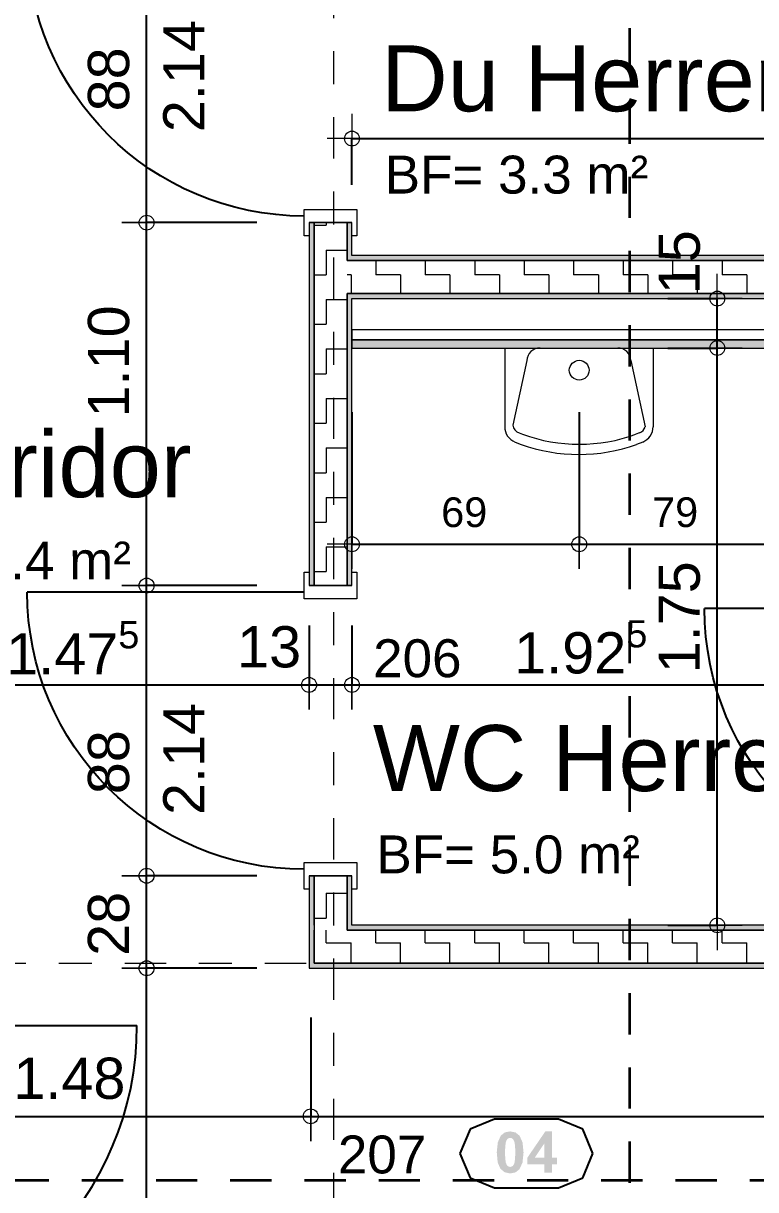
# Model space of a CAD drawing. Header units: metres. Extents: x -94.5 to -10.5, y 121.5 to 156.5.
# Drawn here: x -24.319 to -22.098, y 139.652 to 143.187 of the extents above; entities that cross this region are included whole.
import ezdxf

# ---------------------------------------------------------------- set-up
doc = ezdxf.new("R2010")
doc.units = ezdxf.units.M
doc.header["$PDMODE"] = 65
for name, pattern in [('AUSGEZOGEN', [0]), ('GETRENNT2_S10', [0.255, 0.125, -0.065, 0, -0.065]), ('STRICHLINIE_S4', [0.165, 0.125, -0.04])]:
    doc.linetypes.add(name, pattern=pattern)
doc.layers.add('XR$1$_3808', color=7, linetype='Continuous')
for name, color, linetype, lineweight in [('XR$1$Bauachsen_grob', 7, 'GETRENNT2_S10', 13), ('XR$1$Leichtbauwaende', 7, 'AUSGEZOGEN', 18), ('XR$1$Raumbezeichnung', 7, 'AUSGEZOGEN', 18), ('XR$1$Sanitaer_Apparate', 250, 'AUSGEZOGEN', 18), ('XR$1$Sanitaer_Vermassung', 250, 'AUSGEZOGEN', 18), ('XR$1$Schnittbegrenzung', 7, 'AUSGEZOGEN', 13), ('XR$1$Text_Werkplan_Ausfuehrung', 7, 'AUSGEZOGEN', 25), ('XR$1$Tuerblatt', 7, 'AUSGEZOGEN', 18), ('XR$1$Werkplan-_Ausfuehrungsmasse', 7, 'AUSGEZOGEN', 13)]:
    doc.layers.add(name, color=color, linetype=linetype, lineweight=lineweight)
doc.styles.add('ARIAL', font='ARIAL.TTF')
doc.dimstyles.new('_DIMSTYLE_10', dxfattribs={"dimtxt": 0.09, "dimasz": 0.15, "dimexe": 0, "dimexo": 0, "dimgap": 0.045, "dimtad": 2, "dimrnd": 0.005, "dimzin": 4, "dimdsep": 46, "dimtxsty": 'ARIAL', "dimblk1": 'ALL_ML_KREIS', "dimblk2": 'ALL_ML_KREIS', "dimsah": 1, "dimcen": 0, "dimclrd": 1, "dimclre": 1, "dimclrt": 1, "dimadec": 0, "dimazin": 0, "dimtfac": 1, "dimtdec": 0, "dimtix": 1, "dimtmove": 2, "dimatfit": 3, "dimfxl": 0, "dimtzin": 0, "dimlwd": 0, "dimlwe": -1, "dimarcsym": 0})
doc.dimstyles.new('_DIMSTYLE_12', dxfattribs={"dimtxt": 0.09, "dimasz": 0.15, "dimexe": 0, "dimexo": 0, "dimgap": 0.045, "dimtad": 2, "dimdec": 1, "dimlfac": 100, "dimrnd": 0.5, "dimzin": 4, "dimdsep": 46, "dimtxsty": 'ARIAL', "dimblk1": 'ALL_ML_KREIS', "dimblk2": 'ALL_ML_KREIS', "dimsah": 1, "dimcen": 0, "dimclrd": 1, "dimclre": 1, "dimclrt": 1, "dimadec": 0, "dimazin": 0, "dimtfac": 1, "dimtdec": 0, "dimtix": 1, "dimtmove": 2, "dimatfit": 3, "dimfxl": 0, "dimtzin": 0, "dimlwd": 0, "dimlwe": -1, "dimarcsym": 0})
doc.dimstyles.new('_DIMSTYLE_3', dxfattribs={"dimtxt": 0.125, "dimasz": 0.15, "dimexe": 0, "dimexo": 0, "dimgap": 0.0625, "dimtad": 2, "dimrnd": 0.005, "dimzin": 4, "dimdsep": 46, "dimtxsty": 'ARIAL', "dimblk1": 'ALL_ML_KREIS', "dimblk2": 'ALL_ML_KREIS', "dimsah": 1, "dimcen": 0, "dimclrd": 256, "dimclre": 256, "dimclrt": 256, "dimadec": 0, "dimazin": 0, "dimtfac": 1, "dimtdec": 0, "dimtix": 1, "dimtmove": 2, "dimatfit": 3, "dimfxl": 0, "dimtzin": 0, "dimlwd": 0, "dimlwe": -1, "dimarcsym": 0})
doc.dimstyles.new('_DIMSTYLE_6', dxfattribs={"dimtxt": 0.125, "dimasz": 0.15, "dimexe": 0, "dimexo": 0, "dimgap": 0.0625, "dimtad": 2, "dimdec": 1, "dimlfac": 100, "dimrnd": 0.5, "dimzin": 4, "dimdsep": 46, "dimtxsty": 'ARIAL', "dimblk1": 'ALL_ML_KREIS', "dimblk2": 'ALL_ML_KREIS', "dimsah": 1, "dimcen": 0, "dimclrd": 256, "dimclre": 256, "dimclrt": 256, "dimadec": 0, "dimazin": 0, "dimtfac": 1, "dimtdec": 0, "dimtix": 1, "dimtmove": 2, "dimatfit": 3, "dimfxl": 0, "dimtvp": 1.2, "dimtzin": 0, "dimlwd": 0, "dimlwe": -1, "dimarcsym": 0})
doc.dimstyles.new('_DIMSTYLE_7', dxfattribs={"dimtxt": 0.125, "dimasz": 0.15, "dimexe": 0, "dimexo": 0, "dimgap": 0.0625, "dimtad": 2, "dimdec": 3, "dimrnd": 0.005, "dimzin": 4, "dimdsep": 46, "dimtxsty": 'ARIAL', "dimblk1": 'ALL_ML_KREIS', "dimblk2": 'ALL_ML_KREIS', "dimsah": 1, "dimcen": 0, "dimclrd": 256, "dimclre": 256, "dimclrt": 256, "dimadec": 0, "dimazin": 0, "dimtfac": 1, "dimtdec": 0, "dimtix": 1, "dimtmove": 2, "dimatfit": 3, "dimfxl": 0, "dimtzin": 0, "dimlwd": 0, "dimlwe": -1, "dimarcsym": 0})
doc.dimstyles.new('_DIMSTYLE_9', dxfattribs={"dimtxt": 0.125, "dimasz": 0.15, "dimexe": 0, "dimexo": 0, "dimgap": 0.0625, "dimtad": 2, "dimdec": 1, "dimlfac": 100, "dimrnd": 0.5, "dimzin": 4, "dimdsep": 46, "dimtxsty": 'ARIAL', "dimblk1": 'ALL_ML_KREIS', "dimblk2": 'ALL_ML_KREIS', "dimsah": 1, "dimcen": 0, "dimclrd": 256, "dimclre": 256, "dimclrt": 256, "dimadec": 0, "dimazin": 0, "dimtfac": 1, "dimtdec": 0, "dimtix": 1, "dimtmove": 2, "dimatfit": 3, "dimfxl": 0, "dimtzin": 0, "dimlwd": 0, "dimlwe": -1, "dimarcsym": 0})
pattern_1 = [(270, (0.15, -0.15), (0.075, -0.075), [0.075, -0.075]), (360, (0.15, -0.15), (0.075, 0.075), [0.075, -0.075])]

# ---------------------------------------------------------------- blocks, each defined once
blk = doc.blocks.new('ALL_ML_KREIS')
at = {"color": 0, "linetype": 'ByBlock', "lineweight": -2}
for p, q in [((0, -0.5), (0, 0.5)), ((-1, 0), (0.5, 0))]:
    blk.add_line(p, q, dxfattribs=at)
blk.add_circle((0, 0), 0.15, dxfattribs=at)
blk = doc.blocks.new('*D54')
at = {"layer": 'DEFPOINTS', "color": 1}
for p in [(-23.3221, 142.8379), (-23.3221, 142.483), (-21.3931, 142.478)]:
    blk.add_point(p, dxfattribs=at)
at = {"layer": 'XR$1$Sanitaer_Vermassung', "color": 1, "lineweight": -2}
for p, q in [((-23.3221, 142.6979), (-23.3221, 142.8379)), ((-23.3221, 142.8379), (-21.3931, 142.8379)), ((-21.3931, 142.6979), (-21.3931, 142.8379))]:
    blk.add_line(p, q, dxfattribs=at)
at = {"layer": 'XR$1$Sanitaer_Vermassung', "color": 1, "xscale": 0.15, "yscale": 0.15, "zscale": 0.15, "rotation": 180}
blk.add_blockref('ALL_ML_KREIS', (-23.3221, 142.8379), dxfattribs=at)
at = {"layer": 'XR$1$Sanitaer_Vermassung', "color": 1, "xscale": 0.15, "yscale": 0.15, "zscale": 0.15}
blk.add_blockref('ALL_ML_KREIS', (-21.3931, 142.8379), dxfattribs=at)
at = {"layer": 'XR$1$Sanitaer_Vermassung', "color": 1, "insert": (-21.7611, 142.9345), "char_height": 0.09, "width": 0.36, "attachment_point": 5, "style": 'ARIAL'}
blk.add_mtext('\\A1;{\\A1;{1.93\\H0.059400;\\S^ ;}}', dxfattribs=at)
blk = doc.blocks.new('*D92')
at = {"layer": 'DEFPOINTS'}
for p in [(-23.4471, 140.323), (-24.9291, 140.1691), (-24.9291, 139.8737)]:
    blk.add_point(p, dxfattribs=at)
at = {"layer": 'XR$1$Werkplan-_Ausfuehrungsmasse', "lineweight": -2}
for p, q in [((-23.4471, 140.1737), (-23.4471, 139.8737)), ((-24.9291, 140.0937), (-24.9291, 139.8737)), ((-24.9291, 139.8737), (-23.4471, 139.8737))]:
    blk.add_line(p, q, dxfattribs=at)
at = {"layer": 'XR$1$Werkplan-_Ausfuehrungsmasse', "xscale": 0.15, "yscale": 0.15, "zscale": 0.15, "rotation": 180}
blk.add_blockref('ALL_ML_KREIS', (-24.9291, 139.8737), dxfattribs=at)
at = {"layer": 'XR$1$Werkplan-_Ausfuehrungsmasse', "xscale": 0.15, "yscale": 0.15, "zscale": 0.15}
blk.add_blockref('ALL_ML_KREIS', (-23.4471, 139.8737), dxfattribs=at)
at = {"layer": 'XR$1$Werkplan-_Ausfuehrungsmasse', "insert": (-24.1792, 139.9884), "char_height": 0.125, "width": 0.5, "attachment_point": 5, "style": 'ARIAL'}
blk.add_mtext('\\A1;{\\A1;{1.48\\H0.082500;\\S^ ;}}', dxfattribs=at)
blk = doc.blocks.new('*D93')
at = {"layer": 'DEFPOINTS'}
for p in [(-23.4471, 140.323), (-20.3081, 140.323), (-23.4471, 139.8737)]:
    blk.add_point(p, dxfattribs=at)
at = {"layer": 'XR$1$Werkplan-_Ausfuehrungsmasse', "lineweight": -2}
for p, q in [((-23.4471, 140.1737), (-23.4471, 139.8737)), ((-20.3081, 140.1737), (-20.3081, 139.8737)), ((-23.4471, 139.8737), (-20.3081, 139.8737))]:
    blk.add_line(p, q, dxfattribs=at)
at = {"layer": 'XR$1$Werkplan-_Ausfuehrungsmasse', "xscale": 0.15, "yscale": 0.15, "zscale": 0.15, "rotation": 180}
blk.add_blockref('ALL_ML_KREIS', (-23.4471, 139.8737), dxfattribs=at)
at = {"layer": 'XR$1$Werkplan-_Ausfuehrungsmasse', "xscale": 0.15, "yscale": 0.15, "zscale": 0.15}
blk.add_blockref('ALL_ML_KREIS', (-20.3081, 139.8737), dxfattribs=at)
at = {"layer": 'XR$1$Werkplan-_Ausfuehrungsmasse', "insert": (-21.8683, 139.9885), "char_height": 0.125, "width": 0.5, "attachment_point": 5, "style": 'ARIAL'}
blk.add_mtext('\\A1;{\\A1;{3.14\\H0.082500;\\S^ ;}}', dxfattribs=at)
blk = doc.blocks.new('*D98')
at = {"layer": 'DEFPOINTS'}
for p in [(-20.3081, 140.323), (-24.9291, 139.1891), (-24.9291, 138.305)]:
    blk.add_point(p, dxfattribs=at)
at = {"layer": 'XR$1$Werkplan-_Ausfuehrungsmasse', "lineweight": -2}
for p, q in [((-24.9291, 138.305), (-24.9291, 138.305)), ((-24.9291, 138.305), (-20.3081, 138.305)), ((-20.3081, 138.305), (-20.3081, 138.305))]:
    blk.add_line(p, q, dxfattribs=at)
at = {"layer": 'XR$1$Werkplan-_Ausfuehrungsmasse', "xscale": 0.15, "yscale": 0.15, "zscale": 0.15, "rotation": 180}
blk.add_blockref('ALL_ML_KREIS', (-24.9291, 138.305), dxfattribs=at)
at = {"layer": 'XR$1$Werkplan-_Ausfuehrungsmasse', "xscale": 0.15, "yscale": 0.15, "zscale": 0.15}
blk.add_blockref('ALL_ML_KREIS', (-20.3081, 138.305), dxfattribs=at)
at = {"layer": 'XR$1$Werkplan-_Ausfuehrungsmasse', "insert": (-22.6089, 138.4196), "char_height": 0.125, "width": 0.5, "attachment_point": 5, "style": 'ARIAL'}
blk.add_mtext('\\A1;{\\A1;{4.62\\H0.082500;\\S^ ;}}', dxfattribs=at)
blk = doc.blocks.new('*D126')
at = {"layer": 'DEFPOINTS'}
for p in [(-23.4521, 140.323), (-23.945, 134.653), (-23.4471, 134.653)]:
    blk.add_point(p, dxfattribs=at)
at = {"layer": 'XR$1$Werkplan-_Ausfuehrungsmasse', "lineweight": -2}
for p, q in [((-23.6107, 140.323), (-23.945, 140.323)), ((-23.945, 134.653), (-23.945, 140.323)), ((-23.6107, 134.653), (-23.945, 134.653))]:
    blk.add_line(p, q, dxfattribs=at)
at = {"layer": 'XR$1$Werkplan-_Ausfuehrungsmasse', "xscale": 0.15, "yscale": 0.15, "zscale": 0.15}
for p, rotation in [((-23.945, 140.323), 90), ((-23.945, 134.653), 270)]:
    blk.add_blockref('ALL_ML_KREIS', p, dxfattribs=dict(at, rotation=rotation))
at = {"layer": 'XR$1$Werkplan-_Ausfuehrungsmasse', "insert": (-24.0596, 137.4971), "char_height": 0.125, "width": 0.5, "attachment_point": 5, "rotation": 90, "style": 'ARIAL'}
blk.add_mtext('\\A1;{\\A1;{5.67\\H0.082500;\\S^ ;}}', dxfattribs=at)
blk = doc.blocks.new('*D127')
at = {"layer": 'DEFPOINTS'}
for p in [(-23.4521, 140.603), (-23.945, 140.323), (-23.4521, 140.323)]:
    blk.add_point(p, dxfattribs=at)
at = {"layer": 'XR$1$Werkplan-_Ausfuehrungsmasse', "lineweight": -2}
for p, q in [((-23.6107, 140.603), (-23.945, 140.603)), ((-23.945, 140.323), (-23.945, 140.603)), ((-23.6107, 140.323), (-23.945, 140.323))]:
    blk.add_line(p, q, dxfattribs=at)
at = {"layer": 'XR$1$Werkplan-_Ausfuehrungsmasse', "xscale": 0.15, "yscale": 0.15, "zscale": 0.15}
for p, rotation in [((-23.945, 140.603), 90), ((-23.945, 140.323), 270)]:
    blk.add_blockref('ALL_ML_KREIS', p, dxfattribs=dict(at, rotation=rotation))
at = {"layer": 'XR$1$Werkplan-_Ausfuehrungsmasse', "insert": (-24.0596, 140.4573), "char_height": 0.125, "width": 0.5, "attachment_point": 5, "rotation": 90, "style": 'ARIAL'}
blk.add_mtext('\\A1;{\\A1;{28\\H0.082500;\\S^ ;}}', dxfattribs=at)
blk = doc.blocks.new('*D128')
at = {"layer": 'DEFPOINTS'}
for p in [(-23.4521, 141.483), (-23.945, 140.603), (-23.4521, 140.603)]:
    blk.add_point(p, dxfattribs=at)
at = {"layer": 'XR$1$Werkplan-_Ausfuehrungsmasse', "lineweight": -2}
for p, q in [((-23.6107, 141.483), (-23.945, 141.483)), ((-23.945, 140.603), (-23.945, 141.483)), ((-23.6107, 140.603), (-23.945, 140.603))]:
    blk.add_line(p, q, dxfattribs=at)
at = {"layer": 'XR$1$Werkplan-_Ausfuehrungsmasse', "xscale": 0.15, "yscale": 0.15, "zscale": 0.15}
for p, rotation in [((-23.945, 141.483), 90), ((-23.945, 140.603), 270)]:
    blk.add_blockref('ALL_ML_KREIS', p, dxfattribs=dict(at, rotation=rotation))
at = {"layer": 'XR$1$Werkplan-_Ausfuehrungsmasse', "insert": (-23.8945, 140.7873), "char_height": 0.125, "width": 0.00625, "attachment_point": 1, "rotation": 90, "line_spacing_factor": 0.60241, "style": 'ARIAL'}
blk.add_mtext('\\A1;{2.14\\H0.082500;\\S^ ;}', dxfattribs=at)
at = {"layer": 'XR$1$Werkplan-_Ausfuehrungsmasse', "insert": (-24.0596, 140.9473), "char_height": 0.125, "width": 0.5, "attachment_point": 5, "rotation": 90, "style": 'ARIAL'}
blk.add_mtext('\\A1;{\\A1;{88\\H0.082500;\\S^ ;}}', dxfattribs=at)
blk = doc.blocks.new('*D129')
at = {"layer": 'DEFPOINTS'}
for p in [(-23.4521, 142.583), (-23.945, 141.483), (-23.4521, 141.483)]:
    blk.add_point(p, dxfattribs=at)
at = {"layer": 'XR$1$Werkplan-_Ausfuehrungsmasse', "lineweight": -2}
for p, q in [((-23.6107, 142.583), (-23.945, 142.583)), ((-23.945, 141.483), (-23.945, 142.583)), ((-23.6107, 141.483), (-23.945, 141.483))]:
    blk.add_line(p, q, dxfattribs=at)
at = {"layer": 'XR$1$Werkplan-_Ausfuehrungsmasse', "xscale": 0.15, "yscale": 0.15, "zscale": 0.15}
for p, rotation in [((-23.945, 142.583), 90), ((-23.945, 141.483), 270)]:
    blk.add_blockref('ALL_ML_KREIS', p, dxfattribs=dict(at, rotation=rotation))
at = {"layer": 'XR$1$Werkplan-_Ausfuehrungsmasse', "insert": (-24.0596, 142.1623), "char_height": 0.125, "width": 0.5, "attachment_point": 5, "rotation": 90, "style": 'ARIAL'}
blk.add_mtext('\\A1;{\\A1;{1.10\\H0.082500;\\S^ ;}}', dxfattribs=at)
blk = doc.blocks.new('*D130')
at = {"layer": 'DEFPOINTS'}
for p in [(-23.4521, 143.463), (-23.945, 142.583), (-23.4521, 142.583)]:
    blk.add_point(p, dxfattribs=at)
at = {"layer": 'XR$1$Werkplan-_Ausfuehrungsmasse', "lineweight": -2}
for p, q in [((-23.6107, 143.463), (-23.945, 143.463)), ((-23.945, 142.583), (-23.945, 143.463)), ((-23.6107, 142.583), (-23.945, 142.583))]:
    blk.add_line(p, q, dxfattribs=at)
at = {"layer": 'XR$1$Werkplan-_Ausfuehrungsmasse', "xscale": 0.15, "yscale": 0.15, "zscale": 0.15}
for p, rotation in [((-23.945, 143.463), 90), ((-23.945, 142.583), 270)]:
    blk.add_blockref('ALL_ML_KREIS', p, dxfattribs=dict(at, rotation=rotation))
at = {"layer": 'XR$1$Werkplan-_Ausfuehrungsmasse', "insert": (-23.8945, 142.8573), "char_height": 0.125, "width": 0.00625, "attachment_point": 1, "rotation": 90, "line_spacing_factor": 0.60241, "style": 'ARIAL'}
blk.add_mtext('\\A1;{2.14\\H0.082500;\\S^ ;}', dxfattribs=at)
at = {"layer": 'XR$1$Werkplan-_Ausfuehrungsmasse', "insert": (-24.0596, 143.0173), "char_height": 0.125, "width": 0.5, "attachment_point": 5, "rotation": 90, "style": 'ARIAL'}
blk.add_mtext('\\A1;{\\A1;{88\\H0.082500;\\S^ ;}}', dxfattribs=at)
blk = doc.blocks.new('COMPLEXOBJECT_7')
at = {"layer": 'XR$1$Bauachsen_grob', "color": 8}
for p, q in [((-23.3771, 124.5024), (-23.3771, 153.5024)), ((-80.9611, 140.338), (-13.4611, 140.338))]:
    blk.add_line(p, q, dxfattribs=at)
blk = doc.blocks.new('Tür_5_$F1')
at = {"layer": 'XR$1$_3808', "color": 7, "linetype": 'AUSGEZOGEN', "lineweight": -3}
blk.add_line((0.02, 0.145), (0.02, 1.085), dxfattribs=at)
at = {"layer": 'XR$1$_3808', "color": 7, "linetype": 'AUSGEZOGEN', "lineweight": 18}
for points in [[(0, 0.065), (0, 0), (-0.04, 0), (-0.04, -0.015), (0.04, -0.015), (0.04, 0.145), (-0.04, 0.145), (-0.04, 0.13), (0, 0.13), (0, 0.065)], [(0.94, 0.065), (0.94, -0.015), (1.02, -0.015), (1.02, 0), (0.98, 0), (0.98, 0.13), (1.02, 0.13), (1.02, 0.145), (0.94, 0.145), (0.94, 0.065)]]:
    blk.add_lwpolyline(points, close=True, dxfattribs=at)
at = {"layer": 'XR$1$_3808', "color": 7, "linetype": 'AUSGEZOGEN', "lineweight": -3}
blk.add_arc((0.02, 0.145), 0.94, 0, 90, dxfattribs=at)
blk = doc.blocks.new('COMPLEXOBJECT_9')
at = {"layer": 'XR$1$Schnittbegrenzung', "color": 12, "linetype": 'STRICHLINIE_S4', "lineweight": 35}
blk.add_line((-11.6411, 139.6791), (-28.9435, 139.6791), dxfattribs=at)
blk = doc.blocks.new('COMPLEXOBJECT_12')
at = {"layer": 'XR$1$Schnittbegrenzung', "color": 12, "linetype": 'STRICHLINIE_S4', "lineweight": 35}
blk.add_line((-22.4805, 155.3224), (-22.4805, 122.6824), dxfattribs=at)
blk = doc.blocks.new('*D434')
at = {"layer": 'DEFPOINTS'}
for p in [(-19.9881, 149.458), (-23.1271, 130.838), (-14.4041, 130.838)]:
    blk.add_point(p, dxfattribs=at)
at = {"layer": 'XR$1$Werkplan-_Ausfuehrungsmasse', "lineweight": -2}
for p, q in [((-17.3041, 149.458), (-14.4041, 149.458)), ((-14.4041, 130.838), (-14.4041, 149.458)), ((-17.3041, 130.838), (-14.4041, 130.838))]:
    blk.add_line(p, q, dxfattribs=at)
at = {"layer": 'XR$1$Werkplan-_Ausfuehrungsmasse', "xscale": 0.15, "yscale": 0.15, "zscale": 0.15}
for p, rotation in [((-14.4041, 149.458), 90), ((-14.4041, 130.838), 270)]:
    blk.add_blockref('ALL_ML_KREIS', p, dxfattribs=dict(at, rotation=rotation))
at = {"layer": 'XR$1$Werkplan-_Ausfuehrungsmasse', "insert": (-14.5187, 140.0229), "char_height": 0.125, "width": 0.625, "attachment_point": 5, "rotation": 90, "style": 'ARIAL'}
blk.add_mtext('\\A1;{\\A1;{18.62\\H0.082500;\\S^ ;}}', dxfattribs=at)
blk = doc.blocks.new('Tür_11_$F1')
at = {"layer": 'XR$1$_3808', "color": 7, "linetype": 'AUSGEZOGEN', "lineweight": -3}
blk.add_line((0.02, 0.03), (0.02, 0.87), dxfattribs=at)
at = {"layer": 'XR$1$_3808', "color": 7, "linetype": 'AUSGEZOGEN', "lineweight": 18}
for points in [[(0, -0.05), (0, -0.115), (-0.04, -0.115), (-0.04, -0.13), (0.04, -0.13), (0.04, 0.03), (-0.04, 0.03), (-0.04, 0.015), (0, 0.015), (0, -0.05)], [(0.84, -0.05), (0.84, -0.13), (0.92, -0.13), (0.92, -0.115), (0.88, -0.115), (0.88, 0.015), (0.92, 0.015), (0.92, 0.03), (0.84, 0.03), (0.84, -0.05)]]:
    blk.add_lwpolyline(points, close=True, dxfattribs=at)
at = {"layer": 'XR$1$_3808', "color": 7, "linetype": 'AUSGEZOGEN', "lineweight": -3}
blk.add_arc((0.02, 0.03), 0.84, 0, 90, dxfattribs=at)
blk = doc.blocks.new('COMPLEXOBJECT_15')
at = {"layer": 'XR$1$Sanitaer_Apparate', "color": 7, "lineweight": 13}
for p, q in [((-22.8591, 142.203), (-22.4091, 142.203)), ((-22.8591, 142.203), (-22.8591, 141.9642)), ((-22.4091, 142.203), (-22.4091, 141.9642)), ((-22.4091, 142.203), (-22.4091, 141.9642)), ((-22.7919, 142.1649), (-22.8342, 141.9688)), ((-22.4764, 142.1649), (-22.4331, 141.9644)), ((-22.8154, 141.9454), (-22.8047, 141.9414)), ((-22.4504, 141.9454), (-22.4611, 141.9414)), ((-22.8277, 141.9177), (-22.8091, 141.9107)), ((-22.4405, 141.9177), (-22.4591, 141.9107))]:
    blk.add_line(p, q, dxfattribs=at)
for centre, radius, start, end in [((-22.7519, 142.163), 0.04, 90, 177.3528), ((-22.5164, 142.163), 0.04, 2.6471, 89.9999), ((-22.6331, 142.1357), 0.03, 0, 360), ((-22.8091, 141.9642), 0.05, 180, 248.1646), ((-22.8046, 141.9734), 0.03, 188.7184, 248.8273), ((-22.4612, 141.9734), 0.03, 291.1726, 340.7552), ((-22.4591, 141.9642), 0.05, 291.8354, 359.9999), ((-22.6329, 142.4166), 0.5053, 250.1281, 289.8717), ((-22.6341, 142.4009), 0.5205, 250.3538, 289.6461)]:
    blk.add_arc(centre, radius, start, end, dxfattribs=at)
blk = doc.blocks.new('*D566')
at = {"layer": 'DEFPOINTS'}
for p in [(-23.3221, 142.203), (-23.3221, 140.453), (-22.2144, 140.453)]:
    blk.add_point(p, dxfattribs=at)
at = {"layer": 'XR$1$Werkplan-_Ausfuehrungsmasse', "lineweight": -2}
for p, q in [((-22.3644, 142.203), (-22.2144, 142.203)), ((-22.2144, 140.453), (-22.2144, 142.203)), ((-22.3644, 140.453), (-22.2144, 140.453))]:
    blk.add_line(p, q, dxfattribs=at)
at = {"layer": 'XR$1$Werkplan-_Ausfuehrungsmasse', "xscale": 0.15, "yscale": 0.15, "zscale": 0.15}
for p, rotation in [((-22.2144, 142.203), 90), ((-22.2144, 140.453), 270)]:
    blk.add_blockref('ALL_ML_KREIS', p, dxfattribs=dict(at, rotation=rotation))
at = {"layer": 'XR$1$Werkplan-_Ausfuehrungsmasse', "insert": (-22.329, 141.3866), "char_height": 0.125, "width": 0.5, "attachment_point": 5, "rotation": 90, "style": 'ARIAL'}
blk.add_mtext('\\A1;{\\A1;{1.75\\H0.082500;\\S^ ;}}', dxfattribs=at)
blk = doc.blocks.new('*D567')
at = {"layer": 'DEFPOINTS'}
for p in [(-23.3221, 142.353), (-23.3221, 142.203), (-22.2144, 142.203)]:
    blk.add_point(p, dxfattribs=at)
at = {"layer": 'XR$1$Werkplan-_Ausfuehrungsmasse', "lineweight": -2}
for p, q in [((-22.3644, 142.353), (-22.2144, 142.353)), ((-22.2144, 142.203), (-22.2144, 142.353)), ((-22.3644, 142.203), (-22.2144, 142.203))]:
    blk.add_line(p, q, dxfattribs=at)
at = {"layer": 'XR$1$Werkplan-_Ausfuehrungsmasse', "xscale": 0.15, "yscale": 0.15, "zscale": 0.15}
for p, rotation in [((-22.2144, 142.353), 90), ((-22.2144, 142.203), 270)]:
    blk.add_blockref('ALL_ML_KREIS', p, dxfattribs=dict(at, rotation=rotation))
at = {"layer": 'XR$1$Werkplan-_Ausfuehrungsmasse', "insert": (-22.329, 142.463), "char_height": 0.125, "width": 0.5, "attachment_point": 5, "rotation": 90, "style": 'ARIAL'}
blk.add_mtext('\\A1;{\\A1;{15\\H0.082500;\\S^ ;}}', dxfattribs=at)
blk = doc.blocks.new('*D568')
at = {"layer": 'DEFPOINTS', "color": 1}
for p in [(-23.3221, 142.353), (-22.6331, 142.1357), (-23.3221, 141.6081)]:
    blk.add_point(p, dxfattribs=at)
at = {"layer": 'XR$1$Sanitaer_Vermassung', "color": 1, "lineweight": -2}
for p, q in [((-23.3221, 142.0081), (-23.3221, 141.6081)), ((-22.6331, 142.0081), (-22.6331, 141.6081)), ((-23.3221, 141.6081), (-22.6331, 141.6081))]:
    blk.add_line(p, q, dxfattribs=at)
at = {"layer": 'XR$1$Sanitaer_Vermassung', "color": 1, "xscale": 0.15, "yscale": 0.15, "zscale": 0.15, "rotation": 180}
blk.add_blockref('ALL_ML_KREIS', (-23.3221, 141.6081), dxfattribs=at)
at = {"layer": 'XR$1$Sanitaer_Vermassung', "color": 1, "xscale": 0.15, "yscale": 0.15, "zscale": 0.15}
blk.add_blockref('ALL_ML_KREIS', (-22.6331, 141.6081), dxfattribs=at)
at = {"layer": 'XR$1$Sanitaer_Vermassung', "color": 1, "insert": (-22.9818, 141.7046), "char_height": 0.09, "width": 0.36, "attachment_point": 5, "style": 'ARIAL'}
blk.add_mtext('\\A1;{\\A1;{69\\H0.059400;\\S^ ;}}', dxfattribs=at)
blk = doc.blocks.new('*D569')
at = {"layer": 'DEFPOINTS', "color": 1}
for p in [(-22.6331, 142.1357), (-21.843, 142.1089), (-22.6331, 141.6081)]:
    blk.add_point(p, dxfattribs=at)
at = {"layer": 'XR$1$Sanitaer_Vermassung', "color": 1, "lineweight": -2}
for p, q in [((-22.6331, 142.0081), (-22.6331, 141.6081)), ((-21.843, 142.0081), (-21.843, 141.6081)), ((-22.6331, 141.6081), (-21.843, 141.6081))]:
    blk.add_line(p, q, dxfattribs=at)
at = {"layer": 'XR$1$Sanitaer_Vermassung', "color": 1, "xscale": 0.15, "yscale": 0.15, "zscale": 0.15, "rotation": 180}
blk.add_blockref('ALL_ML_KREIS', (-22.6331, 141.6081), dxfattribs=at)
at = {"layer": 'XR$1$Sanitaer_Vermassung', "color": 1, "xscale": 0.15, "yscale": 0.15, "zscale": 0.15}
blk.add_blockref('ALL_ML_KREIS', (-21.843, 141.6081), dxfattribs=at)
at = {"layer": 'XR$1$Sanitaer_Vermassung', "color": 1, "insert": (-22.3422, 141.7046), "char_height": 0.09, "width": 0.36, "attachment_point": 5, "style": 'ARIAL'}
blk.add_mtext('\\A1;{\\A1;{79\\H0.059400;\\S^ ;}}', dxfattribs=at)
blk = doc.blocks.new('*D586')
at = {"layer": 'DEFPOINTS'}
for p in [(-24.9291, 141.1817), (-23.4521, 140.603), (-24.9291, 140.1691)]:
    blk.add_point(p, dxfattribs=at)
at = {"layer": 'XR$1$Werkplan-_Ausfuehrungsmasse', "lineweight": -2}
for p, q in [((-23.4521, 141.3617), (-23.4521, 141.1817)), ((-24.9291, 141.1817), (-24.9291, 141.1817)), ((-24.9291, 141.1817), (-23.4521, 141.1817))]:
    blk.add_line(p, q, dxfattribs=at)
at = {"layer": 'XR$1$Werkplan-_Ausfuehrungsmasse', "xscale": 0.15, "yscale": 0.15, "zscale": 0.15, "rotation": 180}
blk.add_blockref('ALL_ML_KREIS', (-24.9291, 141.1817), dxfattribs=at)
at = {"layer": 'XR$1$Werkplan-_Ausfuehrungsmasse', "xscale": 0.15, "yscale": 0.15, "zscale": 0.15}
blk.add_blockref('ALL_ML_KREIS', (-23.4521, 141.1817), dxfattribs=at)
at = {"layer": 'XR$1$Werkplan-_Ausfuehrungsmasse', "insert": (-24.1688, 141.2942), "char_height": 0.125, "width": 0.625, "attachment_point": 5, "style": 'ARIAL'}
blk.add_mtext('\\A1;{\\A1;{1.47\\H0.082500;\\S5^ ;}}', dxfattribs=at)
blk = doc.blocks.new('*D587')
at = {"layer": 'DEFPOINTS'}
for p in [(-23.3221, 142.353), (-23.4521, 141.1817), (-23.4521, 140.603)]:
    blk.add_point(p, dxfattribs=at)
at = {"layer": 'XR$1$Werkplan-_Ausfuehrungsmasse', "lineweight": -2}
for p, q in [((-23.4521, 141.3617), (-23.4521, 141.1817)), ((-23.3221, 141.3617), (-23.3221, 141.1817)), ((-23.4521, 141.1817), (-23.3221, 141.1817))]:
    blk.add_line(p, q, dxfattribs=at)
at = {"layer": 'XR$1$Werkplan-_Ausfuehrungsmasse', "xscale": 0.15, "yscale": 0.15, "zscale": 0.15, "rotation": 180}
blk.add_blockref('ALL_ML_KREIS', (-23.4521, 141.1817), dxfattribs=at)
at = {"layer": 'XR$1$Werkplan-_Ausfuehrungsmasse', "xscale": 0.15, "yscale": 0.15, "zscale": 0.15}
blk.add_blockref('ALL_ML_KREIS', (-23.3221, 141.1817), dxfattribs=at)
at = {"layer": 'XR$1$Werkplan-_Ausfuehrungsmasse', "insert": (-23.5734, 141.2964), "char_height": 0.125, "width": 0.5, "attachment_point": 5, "style": 'ARIAL'}
blk.add_mtext('\\A1;{\\A1;{13\\H0.082500;\\S^ ;}}', dxfattribs=at)
blk = doc.blocks.new('*D588')
at = {"layer": 'DEFPOINTS'}
for p in [(-23.3221, 142.353), (-21.3981, 141.433), (-23.3221, 141.1817)]:
    blk.add_point(p, dxfattribs=at)
at = {"layer": 'XR$1$Werkplan-_Ausfuehrungsmasse', "lineweight": -2}
for p, q in [((-23.3221, 141.3617), (-23.3221, 141.1817)), ((-21.3981, 141.3617), (-21.3981, 141.1817)), ((-23.3221, 141.1817), (-21.3981, 141.1817))]:
    blk.add_line(p, q, dxfattribs=at)
at = {"layer": 'XR$1$Werkplan-_Ausfuehrungsmasse', "xscale": 0.15, "yscale": 0.15, "zscale": 0.15, "rotation": 180}
blk.add_blockref('ALL_ML_KREIS', (-23.3221, 141.1817), dxfattribs=at)
at = {"layer": 'XR$1$Werkplan-_Ausfuehrungsmasse', "xscale": 0.15, "yscale": 0.15, "zscale": 0.15}
blk.add_blockref('ALL_ML_KREIS', (-21.3981, 141.1817), dxfattribs=at)
at = {"layer": 'XR$1$Werkplan-_Ausfuehrungsmasse', "insert": (-22.6283, 141.2963), "char_height": 0.125, "width": 0.625, "attachment_point": 5, "style": 'ARIAL'}
blk.add_mtext('\\A1;{\\A1;{1.92\\H0.082500;\\S5^ ;}}', dxfattribs=at)

msp = doc.modelspace()

# ---------------------------------------------------------------- hatches: boundary and pattern name
at = {"layer": 'XR$1$Leichtbauwaende', "linetype": 'AUSGEZOGEN', "lineweight": 13}
for points in [[(-23.4371, 142.583), (-23.4521, 142.583), (-23.4521, 141.483), (-23.4371, 141.483)], [(-23.3371, 142.468), (-23.3221, 142.468), (-23.3221, 142.583), (-23.3371, 142.583)], [(-20.3081, 142.483), (-23.3221, 142.483), (-23.3221, 142.468), (-20.3081, 142.468)], [(-23.3221, 141.483), (-23.3221, 142.368), (-23.3371, 142.368), (-23.3371, 141.483)], [(-21.3831, 142.368), (-23.3221, 142.368), (-23.3221, 142.353), (-21.3831, 142.353)], [(-23.4471, 140.323), (-23.4471, 140.338), (-23.4371, 140.338), (-23.4371, 140.603), (-23.4521, 140.603), (-23.4521, 140.323)], [(-23.3221, 140.453), (-23.3221, 140.603), (-23.3371, 140.603), (-23.3371, 140.453)], [(-23.3371, 140.438), (-21.3981, 140.438), (-21.3981, 140.453), (-23.3371, 140.453)], [(-23.4471, 140.323), (-20.3081, 140.323), (-20.3081, 140.338), (-23.4471, 140.338)]]:
    msp.add_hatch(color=35, dxfattribs=at).paths.add_polyline_path(points)
h = msp.add_hatch(dxfattribs=at)
h.set_pattern_fill('MUSTER', color=256, scale=0.075, angle=270, style=0, pattern_type=2)
h.set_pattern_definition(pattern_1)
h.paths.add_polyline_path([(-23.3371, 141.483), (-23.3371, 142.583), (-23.4371, 142.583), (-23.4371, 141.483)], flags=0)
h = msp.add_hatch(dxfattribs=at)
h.set_pattern_fill('MUSTER', color=256, scale=0.075, angle=180, style=0, pattern_type=2)
h.set_pattern_definition([(180, (-0.15, -0.15), (-0.075, -0.075), [0.075, -0.075]), (270, (-0.15, -0.15), (0.075, -0.075), [0.075, -0.075])])
h.paths.add_polyline_path([(-20.2931, 142.468), (-23.3371, 142.468), (-23.3371, 142.368), (-20.2931, 142.368)], flags=0)
at = {"layer": 'XR$1$Leichtbauwaende', "lineweight": 13}
msp.add_hatch(color=9, dxfattribs=at).paths.add_polyline_path([(-23.3221, 142.203), (-21.3981, 142.203), (-21.3981, 142.228), (-23.3221, 142.228)])
at = {"layer": 'XR$1$Leichtbauwaende', "linetype": 'AUSGEZOGEN', "lineweight": 13}
h = msp.add_hatch(dxfattribs=at)
h.set_pattern_fill('MUSTER', color=256, scale=0.075, angle=270, style=0, pattern_type=2)
h.set_pattern_definition(pattern_1)
h.paths.add_polyline_path([(-23.3371, 140.438), (-23.3371, 140.603), (-23.4371, 140.603), (-23.4371, 140.438)], flags=0)
h = msp.add_hatch(dxfattribs=at)
h.set_pattern_fill('MUSTER', color=256, scale=0.075, style=0, pattern_type=2)
h.set_pattern_definition([(0, (0.15, 0.15), (0.075, 0.075), [0.075, -0.075]), (90, (0.15, 0.15), (-0.075, 0.075), [0.075, -0.075])])
h.paths.add_polyline_path([(-23.4371, 140.338), (-20.2931, 140.338), (-20.2931, 140.438), (-23.4371, 140.438)], flags=0)
at = {"layer": 'XR$1$Text_Werkplan_Ausfuehrung'}
h = msp.add_hatch(color=55, dxfattribs=at)
h.paths.add_polyline_path([(-22.8425, 139.8283), (-22.8586, 139.8251), (-22.8708, 139.8155), (-22.88, 139.795), (-22.8831, 139.7647), (-22.8803, 139.7342), (-22.8719, 139.7147), (-22.8589, 139.7042), (-22.8425, 139.7007), (-22.8263, 139.7039), (-22.8142, 139.7135), (-22.805, 139.734), (-22.8019, 139.7644), (-22.8049, 139.7949), (-22.8141, 139.8153), (-22.8263, 139.825)])
h.paths.add_polyline_path([(-22.8466, 139.8077), (-22.8425, 139.8083), (-22.8384, 139.8077), (-22.8348, 139.8056), (-22.8317, 139.8015), (-22.8292, 139.7946), (-22.8275, 139.7829), (-22.8269, 139.7644), (-22.8276, 139.7457), (-22.8294, 139.7333), (-22.8317, 139.7272), (-22.8347, 139.7234), (-22.8384, 139.7213), (-22.8425, 139.7206), (-22.8466, 139.7213), (-22.8502, 139.7233), (-22.8533, 139.7274), (-22.8558, 139.7343), (-22.8574, 139.7459), (-22.858, 139.7644), (-22.8574, 139.7832), (-22.8555, 139.7957), (-22.8533, 139.8017), (-22.8502, 139.8056)], flags=16)
h = msp.add_hatch(color=55, dxfattribs=at)
h.paths.add_polyline_path([(-22.7389, 139.7028), (-22.7158, 139.7028), (-22.7158, 139.7279), (-22.7002, 139.7279), (-22.7002, 139.7489), (-22.7158, 139.7489), (-22.7158, 139.8283), (-22.7358, 139.8283), (-22.7901, 139.7488), (-22.7901, 139.7279), (-22.7389, 139.7279)])
h.paths.add_polyline_path([(-22.7389, 139.7917), (-22.7389, 139.7489), (-22.7677, 139.7489)], flags=16)

# ---------------------------------------------------------------- linework, layer by layer
at = {"layer": 'XR$1$Leichtbauwaende', "linetype": 'AUSGEZOGEN', "lineweight": 18}
for p, q in [((-23.4521, 142.583), (-23.4371, 142.583)), ((-23.4521, 142.583), (-23.4521, 141.483)), ((-23.4371, 142.583), (-23.3371, 142.583)), ((-23.4371, 142.583), (-23.4371, 141.483)), ((-23.4371, 141.483), (-23.4371, 142.583)), ((-23.3371, 142.583), (-23.3221, 142.583)), ((-23.3371, 142.468), (-23.3371, 142.583)), ((-23.3371, 142.583), (-23.3371, 142.468)), ((-23.3221, 142.483), (-23.3221, 142.583)), ((-23.3371, 142.468), (-23.3221, 142.468)), ((-23.3221, 142.468), (-23.3371, 142.468)), ((-20.3081, 142.483), (-23.3221, 142.483)), ((-23.3221, 142.468), (-20.3081, 142.468)), ((-20.3081, 142.468), (-23.3221, 142.468)), ((-23.3371, 141.483), (-23.3371, 142.368)), ((-23.3221, 142.368), (-23.3371, 142.368)), ((-23.3371, 142.368), (-23.3371, 141.483)), ((-23.3371, 142.368), (-23.3221, 142.368)), ((-21.3831, 142.368), (-23.3221, 142.368)), ((-23.3221, 142.368), (-21.3831, 142.368)), ((-23.3221, 142.258), (-23.3221, 142.353)), ((-23.3221, 142.353), (-21.3981, 142.353)), ((-23.3221, 142.228), (-23.3221, 142.258)), ((-23.3221, 142.203), (-23.3221, 142.228)), ((-23.3221, 141.483), (-23.3221, 142.203)), ((-23.4371, 141.483), (-23.4521, 141.483)), ((-23.3371, 141.483), (-23.4371, 141.483)), ((-23.3221, 141.483), (-23.3371, 141.483)), ((-23.4521, 140.603), (-23.4371, 140.603)), ((-23.4521, 140.603), (-23.4521, 140.323)), ((-23.4371, 140.603), (-23.3371, 140.603)), ((-23.4371, 140.603), (-23.4371, 140.453)), ((-23.4371, 140.453), (-23.4371, 140.603)), ((-23.3371, 140.603), (-23.3221, 140.603)), ((-23.3371, 140.453), (-23.3371, 140.603)), ((-23.3371, 140.603), (-23.3371, 140.453)), ((-23.3221, 140.453), (-23.3221, 140.603)), ((-23.4371, 140.453), (-23.4371, 140.438)), ((-23.4371, 140.338), (-23.4371, 140.438)), ((-23.4371, 140.438), (-23.4371, 140.338)), ((-23.3371, 140.438), (-23.3371, 140.453)), ((-23.3371, 140.453), (-23.3371, 140.438)), ((-23.3371, 140.438), (-21.3981, 140.438)), ((-21.3981, 140.438), (-23.3371, 140.438)), ((-21.3981, 140.453), (-23.3221, 140.453)), ((-23.4371, 140.338), (-20.3081, 140.338)), ((-20.3081, 140.338), (-23.4371, 140.338)), ((-23.4521, 140.323), (-23.4471, 140.323)), ((-23.4471, 140.323), (-20.3081, 140.323))]:
    msp.add_line(p, q, dxfattribs=at)
at = {"layer": 'XR$1$Leichtbauwaende', "lineweight": 13}
for p, q in [((-21.3981, 142.258), (-23.3221, 142.258)), ((-23.3221, 142.258), (-23.3221, 142.228)), ((-23.3221, 142.228), (-21.3981, 142.228)), ((-21.3981, 142.228), (-23.3221, 142.228)), ((-23.3221, 142.228), (-23.3221, 142.203)), ((-23.3221, 142.203), (-21.3981, 142.203))]:
    msp.add_line(p, q, dxfattribs=at)
at = {"layer": 'XR$1$Text_Werkplan_Ausfuehrung', "color": 54}
for p, q in [((-22.8904, 139.8653), (-22.9641, 139.8348)), ((-22.6962, 139.8653), (-22.8904, 139.8653)), ((-22.6225, 139.8348), (-22.6962, 139.8653)), ((-22.9641, 139.8348), (-22.9946, 139.7611)), ((-22.592, 139.7611), (-22.6225, 139.8348)), ((-22.9946, 139.7611), (-22.9641, 139.6875)), ((-22.6225, 139.6875), (-22.592, 139.7611)), ((-22.9641, 139.6875), (-22.8904, 139.6569)), ((-22.6962, 139.6569), (-22.6225, 139.6875)), ((-22.8904, 139.6569), (-22.6962, 139.6569))]:
    msp.add_line(p, q, dxfattribs=at)

# ---------------------------------------------------------------- block references
at = {"layer": 'XR$1$Bauachsen_grob', "color": 8}
msp.add_blockref('COMPLEXOBJECT_7', (0, 0), dxfattribs=at)
at = {"layer": 'XR$1$Sanitaer_Apparate', "color": 7, "lineweight": 13}
msp.add_blockref('COMPLEXOBJECT_15', (0, 0), dxfattribs=at)
at = {"layer": 'XR$1$Schnittbegrenzung', "color": 12, "linetype": 'STRICHLINIE_S4', "lineweight": 35}
msp.add_blockref('COMPLEXOBJECT_12', (0, 0), dxfattribs=at)
at = {"layer": 'XR$1$Schnittbegrenzung', "color": 12, "lineweight": 35}
msp.add_blockref('COMPLEXOBJECT_9', (0, 0), dxfattribs=at)
at = {"layer": 'XR$1$Tuerblatt', "color": 7, "linetype": 'AUSGEZOGEN', "lineweight": -3, "xscale": -1, "rotation": 89.99999999999999}
for p in [(-23.4371, 143.463), (-23.4371, 141.483), (-21.3831, 141.433)]:
    msp.add_blockref('Tür_11_$F1', p, dxfattribs=at)
at = {"layer": 'XR$1$Tuerblatt', "color": 7, "linetype": 'AUSGEZOGEN', "lineweight": -3, "rotation": 270}
msp.add_blockref('Tür_5_$F1', (-25.0591, 140.1691), dxfattribs=at)

# ---------------------------------------------------------------- texts
at = {"layer": 'XR$1$Raumbezeichnung', "style": 'ARIAL'}
for s, insert, char_height, width, attachment_point in [('\\W1.00;Du\\~Herren', (-23.2336, 142.9177), 0.2, 1.397137, 7), ('\\W1.00;BF=\\~3.3\\~m²', (-23.2228, 142.7861), 0.115, 0.856684, 1), ('\\W1.00;Korridor', (-24.8022, 141.7479), 0.2, 1.100422, 7), ('\\W1.00;BF=\\~7.4\\~m²', (-24.7914, 141.6163), 0.115, 0.856684, 1), ('\\W1.00;206', (-23.258, 141.2034), 0.115, 0.327922, 7), ('\\W1.00;WC\\~Herren', (-23.2587, 140.8571), 0.2, 1.503643, 7), ('\\W1.00;BF=\\~5.0\\~m²', (-23.248, 140.7254), 0.115, 0.856684, 1), ('\\W1.00;207', (-23.3648, 139.6991), 0.115, 0.327922, 7)]:
    msp.add_mtext(s, dxfattribs=dict(at, insert=insert, char_height=char_height, width=width, attachment_point=attachment_point))

# ---------------------------------------------------------------- dimensions: what is measured, and where the dimension line sits
at = {"layer": 'XR$1$Sanitaer_Vermassung', "color": 1}
for base, p1, p2, dimstyle, picture, middle in [((-21.3931, 142.8379), (-23.3221, 142.6979), (-21.3931, 142.6979), '_DIMSTYLE_10', '*D54', (-21.7611, 142.9345)), ((-22.6331, 141.6081), (-23.3221, 142.0081), (-22.6331, 142.0081), '_DIMSTYLE_12', '*D568', (-22.9818, 141.7046)), ((-21.843, 141.6081), (-22.6331, 142.0081), (-21.843, 142.0081), '_DIMSTYLE_12', '*D569', (-22.3422, 141.7046))]:
    dim = msp.add_linear_dim(base=base, p1=p1, p2=p2, dimstyle=dimstyle, override={"dimpost": '<>', "dimclrd": 1, "dimclre": 1, "dimclrt": 1, "dimlwd": 0, "dimlwe": 65535}, dxfattribs=at)
    dim.commit()
    dim.dimension.update_dxf_attribs({"geometry": picture, "text_midpoint": middle, "dimtype": 160})
at = {"layer": 'XR$1$Werkplan-_Ausfuehrungsmasse'}
for base, p1, p2, dimstyle, picture, middle in [((-14.4041, 149.458), (-17.3041, 130.838), (-17.3041, 149.458), '_DIMSTYLE_3', '*D434', (-14.5187, 140.0229)), ((-22.2144, 142.353), (-22.3644, 142.203), (-22.3644, 142.353), '_DIMSTYLE_6', '*D567', (-22.329, 142.463)), ((-23.945, 142.583), (-23.6107, 141.483), (-23.6107, 142.583), '_DIMSTYLE_3', '*D129', (-24.0596, 142.1623)), ((-22.2144, 142.203), (-22.3644, 140.453), (-22.3644, 142.203), '_DIMSTYLE_3', '*D566', (-22.329, 141.3866)), ((-23.945, 140.603), (-23.6107, 140.323), (-23.6107, 140.603), '_DIMSTYLE_6', '*D127', (-24.0596, 140.4573)), ((-23.945, 140.323), (-23.6107, 134.653), (-23.6107, 140.323), '_DIMSTYLE_3', '*D126', (-24.0596, 137.4971))]:
    dim = msp.add_linear_dim(base=base, p1=p1, p2=p2, angle=90, dimstyle=dimstyle, override={"dimpost": '<>', "dimclrd": 256, "dimclre": 256, "dimclrt": 256, "dimlwd": 0, "dimlwe": 65535}, dxfattribs=at)
    dim.commit()
    dim.dimension.update_dxf_attribs({"geometry": picture, "text_midpoint": middle, "dimtype": 160})
for base, p1, p2, picture, middle in [((-23.945, 143.463), (-23.6107, 142.583), (-23.6107, 143.463), '*D130', (-24.0596, 143.0173)), ((-23.945, 141.483), (-23.6107, 140.603), (-23.6107, 141.483), '*D128', (-24.0596, 140.9473))]:
    dim = msp.add_linear_dim(base=base, p1=p1, p2=p2, angle=90, text='<>\\X\\A1;{2.14\\H0.082500;\\S^ ;}', dimstyle='_DIMSTYLE_9', override={"dimpost": '<>', "dimclrd": 256, "dimclre": 256, "dimclrt": 256, "dimlwd": 0, "dimlwe": 65535}, dxfattribs=at)
    dim.commit()
    dim.dimension.update_dxf_attribs({"geometry": picture, "text_midpoint": middle, "dimtype": 160})
for base, p1, p2, dimstyle, picture, middle in [((-23.3221, 141.1817), (-23.4521, 141.3617), (-23.3221, 141.3617), '_DIMSTYLE_6', '*D587', (-23.5734, 141.2964)), ((-21.3981, 141.1817), (-23.3221, 141.3617), (-21.3981, 141.3617), '_DIMSTYLE_7', '*D588', (-22.6283, 141.2963)), ((-23.4521, 141.1817), (-24.9291, 141.1817), (-23.4521, 141.3617), '_DIMSTYLE_7', '*D586', (-24.1688, 141.2942)), ((-23.4471, 139.8737), (-24.9291, 140.0937), (-23.4471, 140.1737), '_DIMSTYLE_3', '*D92', (-24.1792, 139.9884)), ((-20.3081, 138.305), (-24.9291, 138.305), (-20.3081, 138.305), '_DIMSTYLE_3', '*D98', (-22.6089, 138.4196)), ((-20.3081, 139.8737), (-23.4471, 140.1737), (-20.3081, 140.1737), '_DIMSTYLE_3', '*D93', (-21.8683, 139.9885))]:
    dim = msp.add_linear_dim(base=base, p1=p1, p2=p2, dimstyle=dimstyle, override={"dimpost": '<>', "dimclrd": 256, "dimclre": 256, "dimclrt": 256, "dimlwd": 0, "dimlwe": 65535}, dxfattribs=at)
    dim.commit()
    dim.dimension.update_dxf_attribs({"geometry": picture, "text_midpoint": middle, "dimtype": 160})

doc.saveas('drawing.dxf')
